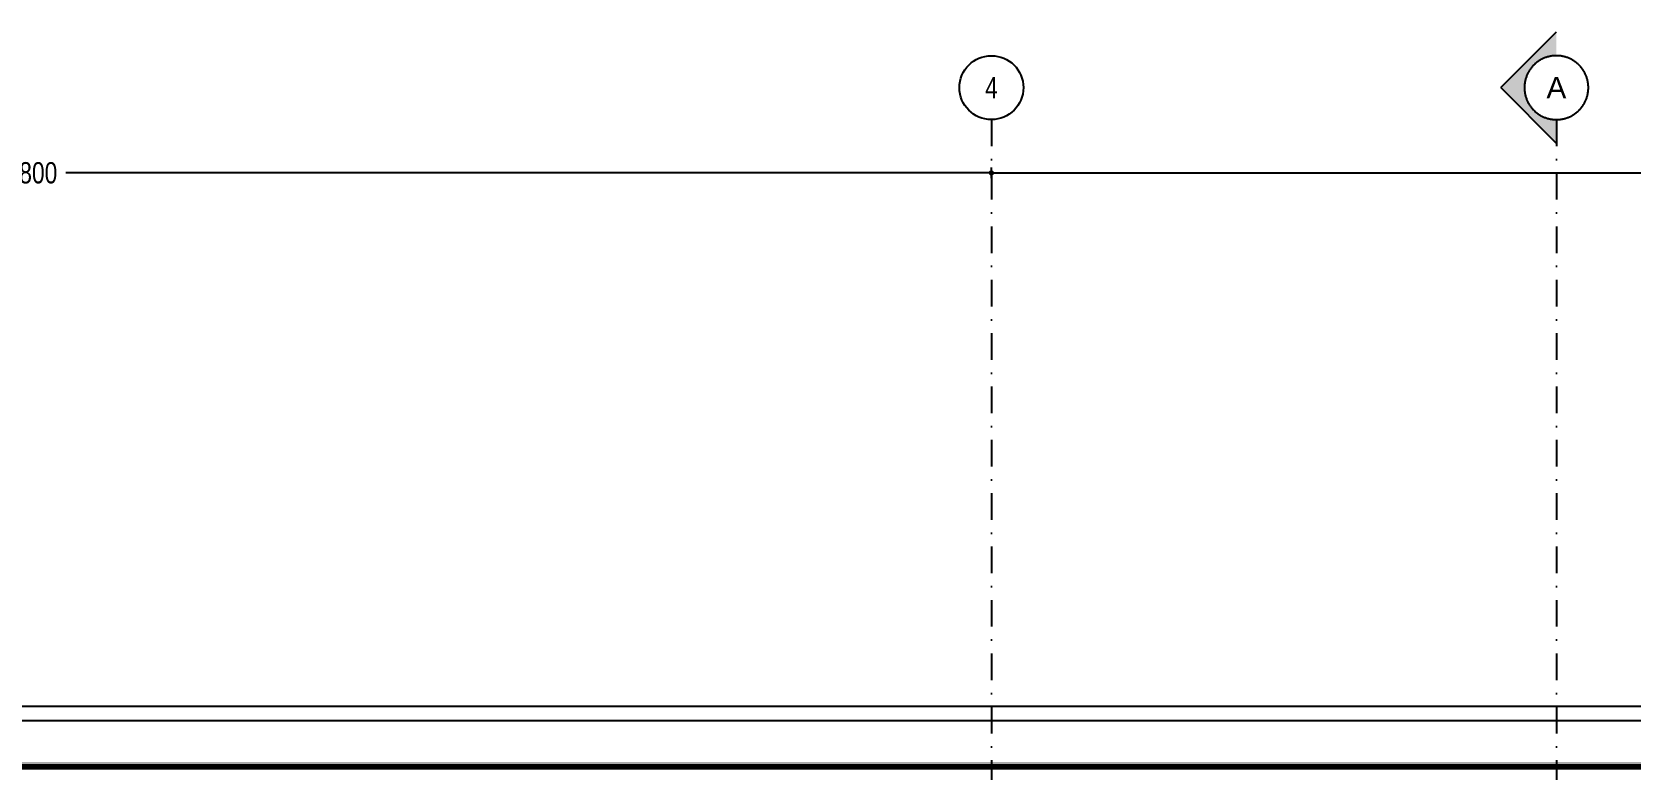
# Model space of a CAD drawing. Header units: centimetres. Extents: x 26569 to 160723, y -3143 to 14565.
# Drawn here: x 107608 to 109108, y -754 to -61 of the extents above; entities that cross this region are included whole.
import ezdxf
from ezdxf.enums import TextEntityAlignment as Align

# ---------------------------------------------------------------- set-up
doc = ezdxf.new("R2010")
doc.units = ezdxf.units.CM
doc.header["$LTSCALE"] = 100
doc.linetypes.add('DASHDOT2', pattern=[0.5, 0.25, -0.125, 0, -0.125])
for name, color, linetype in [('A-ANNO-DIMS', 187, 'Continuous'), ('A-ANNO-GRID', 155, 'DASHDOT2'), ('A-ELEV-04', 250, 'Continuous'), ('A-WALL-INSL', 249, 'Continuous')]:
    doc.layers.add(name, color=color, linetype=linetype)
doc.styles.add('Arial Normal', font='arial.ttf')
doc.styles.add('Fields_100', font='act_simplex.shx', dxfattribs={"width": 0.8, "height": 20})
doc.linetypes.add('BATTING', pattern='A,0.00254,-2.54,[134,ltypeshp.shx,S=2.54,R=0,X=-2.54,Y=0],-5.08,[134,ltypeshp.shx,S=2.54,R=180,X=2.54,Y=0],-2.54', length=10.16254)
doc.dimstyles.new('FIELDS_100', dxfattribs={"dimscale": 0, "dimtxt": 20, "dimasz": 5, "dimexe": 5, "dimexo": 5, "dimgap": 5, "dimtad": 0, "dimdec": 0, "dimzin": 0, "dimdsep": 46, "dimtxsty": 'Fields_100', "dimblk": 'DOT', "dimcen": 0.09, "dimclrt": 50, "dimadec": 0, "dimazin": 0, "dimtfac": 1, "dimtdec": 0, "dimtix": 1, "dimtofl": 0, "dimtmove": 1, "dimatfit": 3, "dimfxl": 5, "dimfxlon": 1, "dimtolj": 1, "dimtzin": 0, "dimarcsym": 0})

# ---------------------------------------------------------------- blocks, each defined once
blk = doc.blocks.new('_Dot')
at = {"color": 0, "linetype": 'ByBlock', "lineweight": -2}
blk.add_line((-0.5, 0), (-1, 0), dxfattribs=at)
at = {"color": 0, "linetype": 'ByBlock', "const_width": 0.5}
blk.add_lwpolyline([(-0.25, 0, 1), (0.25, 0, 1)], format="xyb", close=True, dxfattribs=at)
blk = doc.blocks.new('*D474')
at = {"layer": 'A-ANNO-DIMS', "color": 0, "lineweight": -2, "transparency": 16777216}
for p, q in [((106707.7, -198.5), (106707.7, -188.5)), ((106712.7, -193.5), (107576.1, -193.5)), ((108502.7, -193.5), (107639.4, -193.5)), ((108507.7, -198.5), (108507.7, -188.5))]:
    blk.add_line(p, q, dxfattribs=at)
at = {"layer": 'DEFPOINTS', "color": 0, "transparency": 16777216}
for p in [(108507.7, -193.5), (106707.7, -1038.5), (108507.7, -1038.5)]:
    blk.add_point(p, dxfattribs=at)
at = {"layer": 'A-ANNO-DIMS', "color": 0, "lineweight": -2, "transparency": 16777216, "xscale": 5, "yscale": 5, "zscale": 5, "rotation": 180}
blk.add_blockref('_Dot', (106707.7, -193.5), dxfattribs=at)
at = {"layer": 'A-ANNO-DIMS', "color": 0, "lineweight": -2, "transparency": 16777216, "xscale": 5, "yscale": 5, "zscale": 5}
blk.add_blockref('_Dot', (108507.7, -193.5), dxfattribs=at)
at = {"layer": 'A-ANNO-DIMS', "color": 50, "transparency": 16777216, "insert": (107607.7, -193.5), "char_height": 20, "attachment_point": 5, "style": 'Fields_100'}
blk.add_mtext('\\A1;1800', dxfattribs=at)
blk = doc.blocks.new('*D475')
at = {"layer": 'A-ANNO-DIMS', "color": 0, "lineweight": -2, "transparency": 16777216}
for p, q in [((108507.7, -198.5), (108507.7, -188.5)), ((108512.7, -193.5), (109376.1, -193.5)), ((110302.7, -193.5), (109439.4, -193.5)), ((110307.7, -198.5), (110307.7, -188.5))]:
    blk.add_line(p, q, dxfattribs=at)
at = {"layer": 'DEFPOINTS', "color": 0, "transparency": 16777216}
for p in [(110307.7, -193.5), (108507.7, -1038.5), (110307.7, -1038.5)]:
    blk.add_point(p, dxfattribs=at)
at = {"layer": 'A-ANNO-DIMS', "color": 0, "lineweight": -2, "transparency": 16777216, "xscale": 5, "yscale": 5, "zscale": 5, "rotation": 180}
blk.add_blockref('_Dot', (108507.7, -193.5), dxfattribs=at)
at = {"layer": 'A-ANNO-DIMS', "color": 0, "lineweight": -2, "transparency": 16777216, "xscale": 5, "yscale": 5, "zscale": 5}
blk.add_blockref('_Dot', (110307.7, -193.5), dxfattribs=at)
at = {"layer": 'A-ANNO-DIMS', "color": 50, "transparency": 16777216, "insert": (109407.7, -193.5), "char_height": 20, "attachment_point": 5, "style": 'Fields_100'}
blk.add_mtext('\\A1;1800', dxfattribs=at)

msp = doc.modelspace()

# ---------------------------------------------------------------- hatches: boundary and pattern name
at = {"layer": 'A-ANNO-GRID', "linetype": 'Continuous', "ltscale": 10}
msp.add_hatch(color=256, dxfattribs=at).paths.add_polyline_path([(108985.46, -113.45), (109037.73, -61.18), (109037.73, -83.45), (109036.69, -83.47), (109035.66, -83.53), (109034.63, -83.61), (109033.6, -83.74), (109032.58, -83.9), (109031.56, -84.1), (109030.55, -84.33), (109029.55, -84.59), (109028.56, -84.89), (109027.58, -85.22), (109026.61, -85.59), (109025.65, -85.99), (109024.71, -86.43), (109023.79, -86.89), (109022.88, -87.39), (109021.99, -87.92), (109021.12, -88.47), (109020.26, -89.06), (109019.43, -89.68), (109018.62, -90.33), (109017.84, -91), (109017.07, -91.7), (109016.33, -92.42), (109015.62, -93.18), (109014.93, -93.95), (109014.27, -94.75), (109013.64, -95.57), (109013.04, -96.41), (109012.47, -97.27), (109011.92, -98.16), (109011.41, -99.06), (109010.93, -99.97), (109010.48, -100.91), (109010.06, -101.85), (109009.68, -102.82), (109009.33, -103.79), (109009.01, -104.78), (109008.73, -105.77), (109008.48, -106.78), (109008.27, -107.79), (109008.09, -108.81), (109007.95, -109.84), (109007.84, -110.87), (109007.77, -111.9), (109007.73, -112.94), (109007.73, -113.97), (109007.77, -115.01), (109007.84, -116.04), (109007.95, -117.07), (109008.09, -118.1), (109008.27, -119.12), (109008.48, -120.13), (109008.73, -121.14), (109009.01, -122.13), (109009.33, -123.12), (109009.68, -124.09), (109010.06, -125.05), (109010.48, -126), (109010.93, -126.94), (109011.41, -127.85), (109011.92, -128.75), (109012.47, -129.63), (109013.04, -130.5), (109013.64, -131.34), (109014.27, -132.16), (109014.93, -132.96), (109015.62, -133.73), (109016.33, -134.48), (109017.07, -135.21), (109017.84, -135.91), (109018.62, -136.58), (109019.43, -137.23), (109020.26, -137.85), (109021.12, -138.43), (109021.99, -138.99), (109022.88, -139.52), (109023.79, -140.02), (109024.71, -140.48), (109025.65, -140.92), (109026.61, -141.32), (109027.58, -141.68), (109028.56, -142.02), (109029.55, -142.32), (109030.55, -142.58), (109031.56, -142.81), (109032.58, -143.01), (109033.6, -143.17), (109034.63, -143.29), (109035.66, -143.38), (109036.69, -143.44), (109037.73, -143.45), (109037.73, -165.73)], flags=0)

# ---------------------------------------------------------------- linework, layer by layer
for points in [[(108985.46, -113.45), (109037.73, -61.18)], [(108985.46, -113.45), (109037.73, -165.73)]]:
    msp.add_lwpolyline(points, dxfattribs=at)
msp.add_lwpolyline([(109067.73, -113.45), (109067.72, -112.79), (109067.7, -112.12), (109067.66, -111.44), (109067.61, -110.76), (109067.54, -110.07), (109067.45, -109.38), (109067.35, -108.69), (109067.23, -108), (109067.09, -107.3), (109066.94, -106.6), (109066.76, -105.9), (109066.57, -105.2), (109066.36, -104.5), (109066.13, -103.8), (109065.89, -103.11), (109065.62, -102.41), (109065.34, -101.72), (109065.04, -101.03), (109064.72, -100.35), (109064.38, -99.68), (109064.02, -99), (109063.65, -98.34), (109063.25, -97.69), (109062.84, -97.04), (109062.41, -96.4), (109061.96, -95.77), (109061.5, -95.15), (109061.02, -94.55), (109060.52, -93.95), (109060.01, -93.37), (109059.49, -92.8), (109058.94, -92.24), (109058.39, -91.7), (109057.82, -91.17), (109057.23, -90.66), (109056.64, -90.16), (109056.03, -89.68), (109055.41, -89.22), (109054.78, -88.77), (109054.15, -88.34), (109053.5, -87.93), (109052.84, -87.54), (109052.18, -87.16), (109051.51, -86.81), (109050.83, -86.47), (109050.15, -86.15), (109049.46, -85.84), (109048.77, -85.56), (109048.08, -85.3), (109047.38, -85.05), (109046.68, -84.82), (109045.98, -84.61), (109045.28, -84.42), (109044.59, -84.25), (109043.89, -84.09), (109043.19, -83.95), (109042.49, -83.83), (109041.8, -83.73), (109041.11, -83.65), (109040.43, -83.58), (109039.74, -83.52), (109039.07, -83.48), (109038.4, -83.46), (109037.73, -83.45), (109037.06, -83.46), (109036.39, -83.48), (109035.72, -83.52), (109035.03, -83.58), (109034.35, -83.65), (109033.66, -83.73), (109032.97, -83.83), (109032.27, -83.95), (109031.57, -84.09), (109030.87, -84.25), (109030.18, -84.42), (109029.48, -84.61), (109028.78, -84.82), (109028.08, -85.05), (109027.38, -85.3), (109026.69, -85.56), (109026, -85.84), (109025.31, -86.15), (109024.63, -86.47), (109023.95, -86.81), (109023.28, -87.16), (109022.62, -87.54), (109021.96, -87.93), (109021.31, -88.34), (109020.68, -88.77), (109020.05, -89.22), (109019.43, -89.68), (109018.82, -90.16), (109018.23, -90.66), (109017.64, -91.17), (109017.07, -91.7), (109016.52, -92.24), (109015.97, -92.8), (109015.45, -93.37), (109014.94, -93.95), (109014.44, -94.55), (109013.96, -95.15), (109013.5, -95.77), (109013.05, -96.4), (109012.62, -97.04), (109012.21, -97.69), (109011.81, -98.34), (109011.44, -99), (109011.08, -99.68), (109010.74, -100.35), (109010.42, -101.03), (109010.12, -101.72), (109009.84, -102.41), (109009.57, -103.11), (109009.33, -103.8), (109009.1, -104.5), (109008.89, -105.2), (109008.7, -105.9), (109008.52, -106.6), (109008.37, -107.3), (109008.23, -108), (109008.11, -108.69), (109008.01, -109.38), (109007.92, -110.07), (109007.85, -110.76), (109007.8, -111.44), (109007.76, -112.12), (109007.74, -112.79), (109007.73, -113.45), (109007.74, -114.12), (109007.76, -114.79), (109007.8, -115.47), (109007.85, -116.15), (109007.92, -116.84), (109008.01, -117.53), (109008.11, -118.22), (109008.23, -118.91), (109008.37, -119.61), (109008.52, -120.31), (109008.7, -121.01), (109008.89, -121.71), (109009.1, -122.41), (109009.33, -123.11), (109009.57, -123.8), (109009.84, -124.5), (109010.12, -125.19), (109010.42, -125.87), (109010.74, -126.56), (109011.08, -127.23), (109011.44, -127.9), (109011.81, -128.57), (109012.21, -129.22), (109012.62, -129.87), (109013.05, -130.51), (109013.5, -131.14), (109013.96, -131.76), (109014.44, -132.36), (109014.94, -132.96), (109015.45, -133.54), (109015.97, -134.11), (109016.52, -134.67), (109017.07, -135.21), (109017.64, -135.74), (109018.23, -136.25), (109018.82, -136.74), (109019.43, -137.22), (109020.05, -137.69), (109020.68, -138.13), (109021.31, -138.56), (109021.96, -138.98), (109022.62, -139.37), (109023.28, -139.75), (109023.95, -140.1), (109024.63, -140.44), (109025.31, -140.76), (109026, -141.06), (109026.69, -141.35), (109027.38, -141.61), (109028.08, -141.86), (109028.78, -142.09), (109029.48, -142.3), (109030.18, -142.49), (109030.87, -142.66), (109031.57, -142.82), (109032.27, -142.95), (109032.97, -143.07), (109033.66, -143.18), (109034.35, -143.26), (109035.03, -143.33), (109035.72, -143.39), (109036.39, -143.42), (109037.06, -143.45), (109037.73, -143.45), (109038.4, -143.45), (109039.07, -143.42), (109039.74, -143.39), (109040.43, -143.33), (109041.11, -143.26), (109041.8, -143.18), (109042.49, -143.07), (109043.19, -142.95), (109043.89, -142.82), (109044.59, -142.66), (109045.28, -142.49), (109045.98, -142.3), (109046.68, -142.09), (109047.38, -141.86), (109048.08, -141.61), (109048.77, -141.35), (109049.46, -141.06), (109050.15, -140.76), (109050.83, -140.44), (109051.51, -140.1), (109052.18, -139.75), (109052.84, -139.37), (109053.5, -138.98), (109054.15, -138.56), (109054.78, -138.13), (109055.41, -137.69), (109056.03, -137.22), (109056.64, -136.74), (109057.23, -136.25), (109057.82, -135.74), (109058.39, -135.21), (109058.94, -134.67), (109059.49, -134.11), (109060.01, -133.54), (109060.52, -132.96), (109061.02, -132.36), (109061.5, -131.76), (109061.96, -131.14), (109062.41, -130.51), (109062.84, -129.87), (109063.25, -129.22), (109063.65, -128.57), (109064.02, -127.9), (109064.38, -127.23), (109064.72, -126.56), (109065.04, -125.87), (109065.34, -125.19), (109065.62, -124.5), (109065.89, -123.8), (109066.13, -123.11), (109066.36, -122.41), (109066.57, -121.71), (109066.76, -121.01), (109066.94, -120.31), (109067.09, -119.61), (109067.23, -118.91), (109067.35, -118.22), (109067.45, -117.53), (109067.54, -116.84), (109067.61, -116.15), (109067.66, -115.47), (109067.7, -114.79), (109067.72, -114.12)], close=True, dxfattribs=at)
at = {"layer": 'A-ANNO-GRID'}
for points in [[(108507.73, -143.45), (108507.73, -1876.54)], [(109037.73, -143.45), (109037.73, -2013.45)]]:
    msp.add_lwpolyline(points, dxfattribs=at)
at = {"layer": 'A-ANNO-GRID', "linetype": 'Continuous', "ltscale": 10}
msp.add_circle((108507.73, -113.45), 30, dxfattribs=at)
at = {"layer": 'A-ELEV-04'}
for p, q in [((122968.28, -694.3), (103052.48, -694.3)), ((104871.32, -707.43), (122929.69, -707.43))]:
    msp.add_line(p, q, dxfattribs=at)
at = {"layer": 'A-WALL-INSL', "ltscale": 0.002, "const_width": 0.2}
msp.add_lwpolyline([(122937.73, -746.94), (104865.23, -746.94)], dxfattribs=at)
at = {"layer": 'A-WALL-INSL', "linetype": 'BATTING', "ltscale": 0.002}
for points in [[(122937.73, -748.94), (104865.23, -748.94)], [(122937.73, -752.94), (104865.23, -752.94)]]:
    msp.add_lwpolyline(points, dxfattribs=at)
at = {"layer": 'A-WALL-INSL', "ltscale": 0.002}
msp.add_lwpolyline([(122937.73, -750.94), (104865.23, -750.94)], dxfattribs=at)

# ---------------------------------------------------------------- texts
at = {"layer": 'A-ANNO-GRID', "color": 50, "style": 'Fields_100', "width": 0.8}
msp.add_text('4', height=20, rotation=359.92667, dxfattribs=at).set_placement((108507.73, -113.45), align=Align.MIDDLE_CENTER)
at = {"layer": 'A-ANNO-GRID', "color": 2, "true_color": 0xffff00, "insert": (109037.73, -113.45), "char_height": 20, "width": 77.6087, "attachment_point": 5, "style": 'Arial Normal'}
msp.add_mtext('A', dxfattribs=at)

# ---------------------------------------------------------------- dimensions: what is measured, and where the dimension line sits
at = {"layer": 'A-ANNO-DIMS'}
for base, p1, p2, picture, middle in [((108507.73, -193.45), (106707.73, -1038.45), (108507.73, -1038.45), '*D474', (107607.73, -193.45)), ((110307.73, -193.45), (108507.73, -1038.45), (110307.73, -1038.45), '*D475', (109407.73, -193.45))]:
    dim = msp.add_linear_dim(base=base, p1=p1, p2=p2, dimstyle='FIELDS_100', override={"dimscale": 1}, dxfattribs=at)
    dim.commit()
    dim.dimension.update_dxf_attribs({"geometry": picture, "text_midpoint": middle})

doc.saveas('drawing.dxf')
